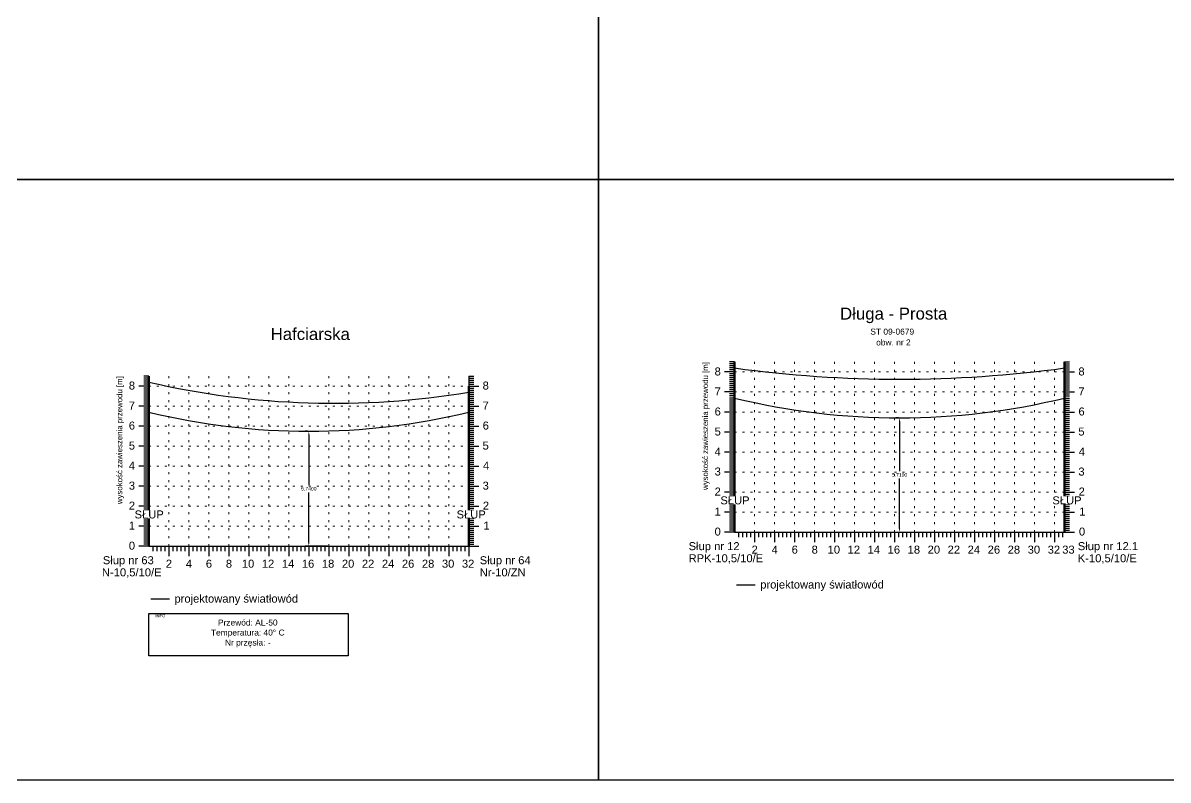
# Model space of a CAD drawing. Header units: metres. Extents: x -155 to 1812, y 681 to 886.
# Drawn here: x 625.8 to 683, y 800.5 to 838.4 of the extents above; entities that cross this region are included whole.
import ezdxf

# ---------------------------------------------------------------- set-up
doc = ezdxf.new("R2010")
doc.units = ezdxf.units.M
doc.header["$MEASUREMENT"] = 0
doc.linetypes.add('ACAD_ISO07W100', pattern=[3, 0, -3])
doc.styles.get("Standard").update_dxf_attribs({"font": 'arial.ttf'})
doc.dimstyles.get("Standard").update_dxf_attribs({"dimtxt": 0.18, "dimasz": 0.18, "dimexe": 0.18, "dimexo": 0.0625, "dimgap": 0.09, "dimtad": 0, "dimtih": 1, "dimtoh": 1, "dimdec": 4, "dimzin": 0, "dimdsep": 46, "dimtxsty": 'Standard', "dimcen": 0.09, "dimadec": 0, "dimazin": 0, "dimtfac": 1, "dimtdec": 4, "dimtofl": 0, "dimtmove": 0, "dimatfit": 3, "dimfxl": 1, "dimtolj": 1, "dimtzin": 0, "dimarcsym": 0})

# ---------------------------------------------------------------- blocks, each defined once
blk = doc.blocks.new('*D342')
at = {"color": 0, "lineweight": -2}
for p, q in [((640.001, 817.949), (639.882, 817.949)), ((640.062, 817.769), (640.062, 815.261)), ((640.062, 812.389), (640.062, 814.897)), ((640.999, 812.209), (639.882, 812.209))]:
    blk.add_line(p, q, dxfattribs=at)
at = {"color": 0}
for points in [[(640.092, 817.769), (640.032, 817.769), (640.062, 817.949)], [(640.032, 812.389), (640.092, 812.389), (640.062, 812.209)]]:
    blk.add_solid(points, dxfattribs=at)
at = {"layer": 'Defpoints', "color": 0}
for p in [(640.062, 817.949), (640.064, 817.949), (641.061, 812.209)]:
    blk.add_point(p, dxfattribs=at)
at = {"color": 0, "lineweight": 25, "insert": (640.062, 815.079), "char_height": 0.18, "attachment_point": 5}
blk.add_mtext('\\A1;5.7400', dxfattribs=at)
blk = doc.blocks.new('*D272')
at = {"color": 0, "lineweight": -2}
for p, q in [((669.53, 818.622), (669.412, 818.622)), ((669.592, 818.442), (669.592, 815.949)), ((669.592, 813.092), (669.592, 815.585)), ((664.005, 812.912), (669.772, 812.912))]:
    blk.add_line(p, q, dxfattribs=at)
at = {"color": 0}
for points in [[(669.622, 818.442), (669.562, 818.442), (669.592, 818.622)], [(669.562, 813.092), (669.622, 813.092), (669.592, 812.912)]]:
    blk.add_solid(points, dxfattribs=at)
at = {"layer": 'Defpoints', "color": 0}
for p in [(669.592, 818.622), (663.942, 812.912), (669.592, 812.912)]:
    blk.add_point(p, dxfattribs=at)
at = {"color": 0, "lineweight": 25, "insert": (669.592, 815.767), "char_height": 0.18, "attachment_point": 5}
blk.add_mtext('\\A1;5.7100', dxfattribs=at)

msp = doc.modelspace()

# ---------------------------------------------------------------- linework, layer by layer
for p, q in [((661.34212, 820.91215), (660.84212, 820.91215)), ((661.34212, 820.91215), (660.84212, 820.91215)), ((661.34212, 821.41215), (661.09212, 821.41215)), ((661.34212, 821.31215), (661.09212, 821.31215)), ((661.34212, 821.21215), (661.09212, 821.21215)), ((661.34212, 821.11215), (661.09212, 821.11215)), ((661.34212, 821.01215), (661.09212, 821.01215)), ((661.34212, 821.41215), (661.34212, 812.91215)), ((677.84212, 821.41215), (677.84212, 812.91215)), ((677.84212, 821.41215), (678.09212, 821.41215)), ((677.84212, 821.31215), (678.09212, 821.31215)), ((677.84212, 821.21215), (678.09212, 821.21215)), ((677.84212, 821.11215), (678.09212, 821.11215)), ((677.84212, 821.01215), (678.09212, 821.01215)), ((677.84212, 820.91215), (678.34212, 820.91215)), ((677.84212, 820.91215), (678.34212, 820.91215)), ((632.06122, 820.70862), (631.81122, 820.70862)), ((632.06122, 820.60862), (631.81122, 820.60862)), ((632.06122, 820.50862), (631.81122, 820.50862)), ((632.06122, 820.40862), (631.81122, 820.40862)), ((632.06122, 820.30862), (631.81122, 820.30862)), ((632.06122, 820.70862), (632.06122, 812.20862)), ((648.06122, 820.70862), (648.06122, 812.20862)), ((648.06122, 820.70862), (648.31122, 820.70862)), ((648.06122, 820.60862), (648.31122, 820.60862)), ((648.06122, 820.50862), (648.31122, 820.50862)), ((648.06122, 820.40862), (648.31122, 820.40862)), ((648.06122, 820.30862), (648.31122, 820.30862)), ((661.34212, 820.81215), (661.09212, 820.81215)), ((661.34212, 820.71215), (661.09212, 820.71215)), ((661.34212, 820.61215), (661.09212, 820.61215)), ((661.34212, 820.51215), (661.09212, 820.51215)), ((661.34212, 820.41215), (661.09212, 820.41215)), ((661.34212, 820.31215), (661.09212, 820.31215)), ((677.84212, 820.81215), (678.09212, 820.81215)), ((677.84212, 820.71215), (678.09212, 820.71215)), ((677.84212, 820.61215), (678.09212, 820.61215)), ((677.84212, 820.51215), (678.09212, 820.51215)), ((677.84212, 820.41215), (678.09212, 820.41215)), ((677.84212, 820.31215), (678.09212, 820.31215)), ((632.06122, 820.20862), (631.56122, 820.20862)), ((632.06122, 820.20862), (631.56122, 820.20862)), ((632.06122, 820.10862), (631.81122, 820.10862)), ((632.06122, 820.00862), (631.81122, 820.00862)), ((632.06122, 819.90862), (631.81122, 819.90862)), ((632.06122, 819.80862), (631.81122, 819.80862)), ((648.06122, 820.20862), (648.56122, 820.20862)), ((648.06122, 820.20862), (648.56122, 820.20862)), ((648.06122, 820.10862), (648.31122, 820.10862)), ((648.06122, 820.00862), (648.31122, 820.00862)), ((648.06122, 819.90862), (648.31122, 819.90862)), ((648.06122, 819.80862), (648.31122, 819.80862)), ((661.34212, 819.91215), (660.84212, 819.91215)), ((661.34212, 819.91215), (660.84212, 819.91215)), ((661.34212, 820.21215), (661.09212, 820.21215)), ((661.34212, 820.11215), (661.09212, 820.11215)), ((661.34212, 820.01215), (661.09212, 820.01215)), ((661.34212, 819.81215), (661.09212, 819.81215)), ((677.84212, 820.21215), (678.09212, 820.21215)), ((677.84212, 820.11215), (678.09212, 820.11215)), ((677.84212, 820.01215), (678.09212, 820.01215)), ((677.84212, 819.91215), (678.34212, 819.91215)), ((677.84212, 819.91215), (678.34212, 819.91215)), ((677.84212, 819.81215), (678.09212, 819.81215)), ((632.06122, 819.20862), (631.56122, 819.20862)), ((632.06122, 819.20862), (631.56122, 819.20862)), ((632.06122, 819.70862), (631.81122, 819.70862)), ((632.06122, 819.60862), (631.81122, 819.60862)), ((632.06122, 819.50862), (631.81122, 819.50862)), ((632.06122, 819.40862), (631.81122, 819.40862)), ((632.06122, 819.30862), (631.81122, 819.30862)), ((648.06122, 819.70862), (648.31122, 819.70862)), ((648.06122, 819.60862), (648.31122, 819.60862)), ((648.06122, 819.50862), (648.31122, 819.50862)), ((648.06122, 819.40862), (648.31122, 819.40862)), ((648.06122, 819.30862), (648.31122, 819.30862)), ((648.06122, 819.20862), (648.56122, 819.20862)), ((648.06122, 819.20862), (648.56122, 819.20862)), ((661.34212, 819.71215), (661.09212, 819.71215)), ((661.34212, 819.61215), (661.09212, 819.61215)), ((661.34212, 819.51215), (661.09212, 819.51215)), ((661.34212, 819.41215), (661.09212, 819.41215)), ((661.34212, 819.31215), (661.09212, 819.31215)), ((661.34212, 819.21215), (661.09212, 819.21215)), ((677.84212, 819.71215), (678.09212, 819.71215)), ((677.84212, 819.61215), (678.09212, 819.61215)), ((677.84212, 819.51215), (678.09212, 819.51215)), ((677.84212, 819.41215), (678.09212, 819.41215)), ((677.84212, 819.31215), (678.09212, 819.31215)), ((677.84212, 819.21215), (678.09212, 819.21215)), ((632.06122, 819.10862), (631.81122, 819.10862)), ((632.06122, 819.00862), (631.81122, 819.00862)), ((632.06122, 818.90862), (631.81122, 818.90862)), ((632.06122, 818.80862), (631.81122, 818.80862)), ((632.06122, 818.70862), (631.81122, 818.70862)), ((632.06122, 818.60862), (631.81122, 818.60862)), ((648.06122, 819.10862), (648.31122, 819.10862)), ((648.06122, 819.00862), (648.31122, 819.00862)), ((648.06122, 818.90862), (648.31122, 818.90862)), ((648.06122, 818.80862), (648.31122, 818.80862)), ((648.06122, 818.70862), (648.31122, 818.70862)), ((648.06122, 818.60862), (648.31122, 818.60862)), ((661.34212, 818.91215), (660.84212, 818.91215)), ((661.34212, 818.91215), (660.84212, 818.91215)), ((661.34212, 819.11215), (661.09212, 819.11215)), ((661.34212, 819.01215), (661.09212, 819.01215)), ((661.34212, 818.81215), (661.09212, 818.81215)), ((661.34212, 818.71215), (661.09212, 818.71215)), ((661.34212, 818.61215), (661.09212, 818.61215)), ((677.84212, 819.11215), (678.09212, 819.11215)), ((677.84212, 819.01215), (678.09212, 819.01215)), ((677.84212, 818.91215), (678.34212, 818.91215)), ((677.84212, 818.91215), (678.34212, 818.91215)), ((677.84212, 818.81215), (678.09212, 818.81215)), ((677.84212, 818.71215), (678.09212, 818.71215)), ((677.84212, 818.61215), (678.09212, 818.61215)), ((632.06122, 818.20862), (631.56122, 818.20862)), ((632.06122, 818.20862), (631.56122, 818.20862)), ((632.06122, 818.50862), (631.81122, 818.50862)), ((632.06122, 818.40862), (631.81122, 818.40862)), ((632.06122, 818.30862), (631.81122, 818.30862)), ((632.06122, 818.10862), (631.81122, 818.10862)), ((648.06122, 818.50862), (648.31122, 818.50862)), ((648.06122, 818.40862), (648.31122, 818.40862)), ((648.06122, 818.30862), (648.31122, 818.30862)), ((648.06122, 818.20862), (648.56122, 818.20862)), ((648.06122, 818.20862), (648.56122, 818.20862)), ((648.06122, 818.10862), (648.31122, 818.10862)), ((661.34212, 818.51215), (661.09212, 818.51215)), ((661.34212, 818.41215), (661.09212, 818.41215)), ((661.34212, 818.31215), (661.09212, 818.31215)), ((661.34212, 818.21215), (661.09212, 818.21215)), ((661.34212, 818.11215), (661.09212, 818.11215)), ((677.84212, 818.51215), (678.09212, 818.51215)), ((677.84212, 818.41215), (678.09212, 818.41215)), ((677.84212, 818.31215), (678.09212, 818.31215)), ((677.84212, 818.21215), (678.09212, 818.21215)), ((677.84212, 818.11215), (678.09212, 818.11215)), ((632.06122, 818.00862), (631.81122, 818.00862)), ((632.06122, 817.90862), (631.81122, 817.90862)), ((632.06122, 817.80862), (631.81122, 817.80862)), ((632.06122, 817.70862), (631.81122, 817.70862)), ((632.06122, 817.60862), (631.81122, 817.60862)), ((632.06122, 817.50862), (631.81122, 817.50862)), ((648.06122, 818.00862), (648.31122, 818.00862)), ((648.06122, 817.90862), (648.31122, 817.90862)), ((648.06122, 817.80862), (648.31122, 817.80862)), ((648.06122, 817.70862), (648.31122, 817.70862)), ((648.06122, 817.60862), (648.31122, 817.60862)), ((648.06122, 817.50862), (648.31122, 817.50862)), ((661.34212, 817.91215), (660.84212, 817.91215)), ((661.34212, 817.91215), (660.84212, 817.91215)), ((661.34212, 818.01215), (661.09212, 818.01215)), ((661.34212, 817.81215), (661.09212, 817.81215)), ((661.34212, 817.71215), (661.09212, 817.71215)), ((661.34212, 817.61215), (661.09212, 817.61215)), ((661.34212, 817.51215), (661.09212, 817.51215)), ((677.84212, 818.01215), (678.09212, 818.01215)), ((677.84212, 817.91215), (678.34212, 817.91215)), ((677.84212, 817.91215), (678.34212, 817.91215)), ((677.84212, 817.81215), (678.09212, 817.81215)), ((677.84212, 817.71215), (678.09212, 817.71215)), ((677.84212, 817.61215), (678.09212, 817.61215)), ((677.84212, 817.51215), (678.09212, 817.51215)), ((632.06122, 817.20862), (631.56122, 817.20862)), ((632.06122, 817.20862), (631.56122, 817.20862)), ((632.06122, 817.40862), (631.81122, 817.40862)), ((632.06122, 817.30862), (631.81122, 817.30862)), ((632.06122, 817.10862), (631.81122, 817.10862)), ((632.06122, 817.00862), (631.81122, 817.00862)), ((632.06122, 816.90862), (631.81122, 816.90862)), ((648.06122, 817.40862), (648.31122, 817.40862)), ((648.06122, 817.30862), (648.31122, 817.30862)), ((648.06122, 817.20862), (648.56122, 817.20862)), ((648.06122, 817.20862), (648.56122, 817.20862)), ((648.06122, 817.10862), (648.31122, 817.10862)), ((648.06122, 817.00862), (648.31122, 817.00862)), ((648.06122, 816.90862), (648.31122, 816.90862)), ((661.34212, 816.91215), (660.84212, 816.91215)), ((661.34212, 816.91215), (660.84212, 816.91215)), ((661.34212, 817.41215), (661.09212, 817.41215)), ((661.34212, 817.31215), (661.09212, 817.31215)), ((661.34212, 817.21215), (661.09212, 817.21215)), ((661.34212, 817.11215), (661.09212, 817.11215)), ((661.34212, 817.01215), (661.09212, 817.01215)), ((677.84212, 817.41215), (678.09212, 817.41215)), ((677.84212, 817.31215), (678.09212, 817.31215)), ((677.84212, 817.21215), (678.09212, 817.21215)), ((677.84212, 817.11215), (678.09212, 817.11215)), ((677.84212, 817.01215), (678.09212, 817.01215)), ((677.84212, 816.91215), (678.34212, 816.91215)), ((677.84212, 816.91215), (678.34212, 816.91215)), ((632.06122, 816.80862), (631.81122, 816.80862)), ((632.06122, 816.70862), (631.81122, 816.70862)), ((632.06122, 816.60862), (631.81122, 816.60862)), ((632.06122, 816.50862), (631.81122, 816.50862)), ((632.06122, 816.40862), (631.81122, 816.40862)), ((632.06122, 816.30862), (631.81122, 816.30862)), ((648.06122, 816.80862), (648.31122, 816.80862)), ((648.06122, 816.70862), (648.31122, 816.70862)), ((648.06122, 816.60862), (648.31122, 816.60862)), ((648.06122, 816.50862), (648.31122, 816.50862)), ((648.06122, 816.40862), (648.31122, 816.40862)), ((648.06122, 816.30862), (648.31122, 816.30862)), ((661.34212, 816.81215), (661.09212, 816.81215)), ((661.34212, 816.71215), (661.09212, 816.71215)), ((661.34212, 816.61215), (661.09212, 816.61215)), ((661.34212, 816.51215), (661.09212, 816.51215)), ((661.34212, 816.41215), (661.09212, 816.41215)), ((661.34212, 816.31215), (661.09212, 816.31215)), ((677.84212, 816.81215), (678.09212, 816.81215)), ((677.84212, 816.71215), (678.09212, 816.71215)), ((677.84212, 816.61215), (678.09212, 816.61215)), ((677.84212, 816.51215), (678.09212, 816.51215)), ((677.84212, 816.41215), (678.09212, 816.41215)), ((677.84212, 816.31215), (678.09212, 816.31215)), ((632.06122, 816.20862), (631.56122, 816.20862)), ((632.06122, 816.20862), (631.56122, 816.20862)), ((632.06122, 816.10862), (631.81122, 816.10862)), ((632.06122, 816.00862), (631.81122, 816.00862)), ((632.06122, 815.90862), (631.81122, 815.90862)), ((632.06122, 815.80862), (631.81122, 815.80862)), ((648.06122, 816.20862), (648.56122, 816.20862)), ((648.06122, 816.20862), (648.56122, 816.20862)), ((648.06122, 816.10862), (648.31122, 816.10862)), ((648.06122, 816.00862), (648.31122, 816.00862)), ((648.06122, 815.90862), (648.31122, 815.90862)), ((648.06122, 815.80862), (648.31122, 815.80862)), ((661.34212, 815.91215), (660.84212, 815.91215)), ((661.34212, 815.91215), (660.84212, 815.91215)), ((661.34212, 816.21215), (661.09212, 816.21215)), ((661.34212, 816.11215), (661.09212, 816.11215)), ((661.34212, 816.01215), (661.09212, 816.01215)), ((661.34212, 815.81215), (661.09212, 815.81215)), ((677.84212, 816.21215), (678.09212, 816.21215)), ((677.84212, 816.11215), (678.09212, 816.11215)), ((677.84212, 816.01215), (678.09212, 816.01215)), ((677.84212, 815.91215), (678.34212, 815.91215)), ((677.84212, 815.91215), (678.34212, 815.91215)), ((677.84212, 815.81215), (678.09212, 815.81215)), ((632.06122, 815.20862), (631.56122, 815.20862)), ((632.06122, 815.20862), (631.56122, 815.20862)), ((632.06122, 815.70862), (631.81122, 815.70862)), ((632.06122, 815.60862), (631.81122, 815.60862)), ((632.06122, 815.50862), (631.81122, 815.50862)), ((632.06122, 815.40862), (631.81122, 815.40862)), ((632.06122, 815.30862), (631.81122, 815.30862)), ((648.06122, 815.70862), (648.31122, 815.70862)), ((648.06122, 815.60862), (648.31122, 815.60862)), ((648.06122, 815.50862), (648.31122, 815.50862)), ((648.06122, 815.40862), (648.31122, 815.40862)), ((648.06122, 815.30862), (648.31122, 815.30862)), ((648.06122, 815.20862), (648.56122, 815.20862)), ((648.06122, 815.20862), (648.56122, 815.20862)), ((661.34212, 815.71215), (661.09212, 815.71215)), ((661.34212, 815.61215), (661.09212, 815.61215)), ((661.34212, 815.51215), (661.09212, 815.51215)), ((661.34212, 815.41215), (661.09212, 815.41215)), ((661.34212, 815.31215), (661.09212, 815.31215)), ((661.34212, 815.21215), (661.09212, 815.21215)), ((677.84212, 815.71215), (678.09212, 815.71215)), ((677.84212, 815.61215), (678.09212, 815.61215)), ((677.84212, 815.51215), (678.09212, 815.51215)), ((677.84212, 815.41215), (678.09212, 815.41215)), ((677.84212, 815.31215), (678.09212, 815.31215)), ((677.84212, 815.21215), (678.09212, 815.21215)), ((632.06122, 815.10862), (631.81122, 815.10862)), ((632.06122, 815.00862), (631.81122, 815.00862)), ((632.06122, 814.90862), (631.81122, 814.90862)), ((632.06122, 814.80862), (631.81122, 814.80862)), ((632.06122, 814.70862), (631.81122, 814.70862)), ((632.06122, 814.60862), (631.81122, 814.60862)), ((648.06122, 815.10862), (648.31122, 815.10862)), ((648.06122, 815.00862), (648.31122, 815.00862)), ((648.06122, 814.90862), (648.31122, 814.90862)), ((648.06122, 814.80862), (648.31122, 814.80862)), ((648.06122, 814.70862), (648.31122, 814.70862)), ((648.06122, 814.60862), (648.31122, 814.60862)), ((661.34212, 814.91215), (660.84212, 814.91215)), ((661.34212, 814.91215), (660.84212, 814.91215)), ((661.34212, 815.11215), (661.09212, 815.11215)), ((661.34212, 815.01215), (661.09212, 815.01215)), ((661.34212, 814.81215), (661.09212, 814.81215)), ((661.34212, 814.71215), (661.09212, 814.71215)), ((661.34212, 814.61215), (661.09212, 814.61215)), ((677.84212, 815.11215), (678.09212, 815.11215)), ((677.84212, 815.01215), (678.09212, 815.01215)), ((677.84212, 814.91215), (678.34212, 814.91215)), ((677.84212, 814.91215), (678.34212, 814.91215)), ((677.84212, 814.81215), (678.09212, 814.81215)), ((677.84212, 814.71215), (678.09212, 814.71215)), ((677.84212, 814.61215), (678.09212, 814.61215)), ((632.06122, 814.20862), (631.56122, 814.20862)), ((632.06122, 814.20862), (631.56122, 814.20862)), ((632.06122, 814.50862), (631.81122, 814.50862)), ((632.06122, 814.40862), (631.81122, 814.40862)), ((632.06122, 814.30862), (631.81122, 814.30862)), ((632.06122, 814.10862), (631.81122, 814.10862)), ((632.06122, 814.00862), (631.81122, 814.00862)), ((648.06122, 814.50862), (648.31122, 814.50862)), ((648.06122, 814.40862), (648.31122, 814.40862)), ((648.06122, 814.30862), (648.31122, 814.30862)), ((648.06122, 814.20862), (648.56122, 814.20862)), ((648.06122, 814.20862), (648.56122, 814.20862)), ((648.06122, 814.10862), (648.31122, 814.10862)), ((648.06122, 814.00862), (648.31122, 814.00862)), ((661.34212, 814.51215), (661.09212, 814.51215)), ((661.34212, 814.41215), (661.09212, 814.41215)), ((661.34212, 814.31215), (661.09212, 814.31215)), ((661.34212, 814.21215), (661.09212, 814.21215)), ((661.34212, 814.11215), (661.09212, 814.11215)), ((661.34212, 814.01215), (661.09212, 814.01215)), ((677.84212, 814.51215), (678.09212, 814.51215)), ((677.84212, 814.41215), (678.09212, 814.41215)), ((677.84212, 814.31215), (678.09212, 814.31215)), ((677.84212, 814.21215), (678.09212, 814.21215)), ((677.84212, 814.11215), (678.09212, 814.11215)), ((677.84212, 814.01215), (678.09212, 814.01215)), ((632.06122, 813.90862), (631.81122, 813.90862)), ((632.06122, 813.80862), (631.81122, 813.80862)), ((632.06122, 813.70862), (631.81122, 813.70862)), ((632.06122, 813.60862), (631.81122, 813.60862)), ((632.06122, 813.50862), (631.81122, 813.50862)), ((648.06122, 813.90862), (648.31122, 813.90862)), ((648.06122, 813.80862), (648.31122, 813.80862)), ((648.06122, 813.70862), (648.31122, 813.70862)), ((648.06122, 813.60862), (648.31122, 813.60862)), ((648.06122, 813.50862), (648.31122, 813.50862)), ((661.34212, 813.91215), (660.84212, 813.91215)), ((661.34212, 813.91215), (660.84212, 813.91215)), ((661.34212, 813.81215), (661.09212, 813.81215)), ((661.34212, 813.71215), (661.09212, 813.71215)), ((661.34212, 813.61215), (661.09212, 813.61215)), ((661.34212, 813.51215), (661.09212, 813.51215)), ((677.84212, 813.91215), (678.34212, 813.91215)), ((677.84212, 813.91215), (678.34212, 813.91215)), ((677.84212, 813.81215), (678.09212, 813.81215)), ((677.84212, 813.71215), (678.09212, 813.71215)), ((677.84212, 813.61215), (678.09212, 813.61215)), ((677.84212, 813.51215), (678.09212, 813.51215)), ((632.06122, 813.20862), (631.56122, 813.20862)), ((632.06122, 813.20862), (631.56122, 813.20862)), ((632.06122, 813.40862), (631.81122, 813.40862)), ((632.06122, 813.30862), (631.81122, 813.30862)), ((632.06122, 813.10862), (631.81122, 813.10862)), ((632.06122, 813.00862), (631.81122, 813.00862)), ((632.06122, 812.90862), (631.81122, 812.90862)), ((648.06122, 813.40862), (648.31122, 813.40862)), ((648.06122, 813.30862), (648.31122, 813.30862)), ((648.06122, 813.20862), (648.56122, 813.20862)), ((648.06122, 813.20862), (648.56122, 813.20862)), ((648.06122, 813.10862), (648.31122, 813.10862)), ((648.06122, 813.00862), (648.31122, 813.00862)), ((648.06122, 812.90862), (648.31122, 812.90862)), ((661.34212, 812.91215), (660.84212, 812.91215)), ((661.34212, 813.41215), (661.09212, 813.41215)), ((661.34212, 813.31215), (661.09212, 813.31215)), ((661.34212, 813.21215), (661.09212, 813.21215)), ((661.34212, 813.11215), (661.09212, 813.11215)), ((661.34212, 813.01215), (661.09212, 813.01215)), ((661.34212, 812.91215), (661.09212, 812.91215)), ((661.34212, 812.91215), (677.84212, 812.91215)), ((661.54212, 812.91215), (661.54212, 812.66215)), ((661.74212, 812.91215), (661.74212, 812.66215)), ((661.94212, 812.91215), (661.94212, 812.66215)), ((662.14212, 812.91215), (662.14212, 812.66215)), ((662.34212, 812.91215), (662.34212, 812.41215)), ((662.54212, 812.91215), (662.54212, 812.66215)), ((662.74212, 812.91215), (662.74212, 812.66215)), ((662.94212, 812.91215), (662.94212, 812.66215)), ((663.14212, 812.91215), (663.14212, 812.66215)), ((663.34212, 812.91215), (663.34212, 812.41215)), ((663.54212, 812.91215), (663.54212, 812.66215)), ((663.74212, 812.91215), (663.74212, 812.66215)), ((663.94212, 812.91215), (663.94212, 812.66215)), ((664.14212, 812.91215), (664.14212, 812.66215)), ((664.34212, 812.91215), (664.34212, 812.41215)), ((664.54212, 812.91215), (664.54212, 812.66215)), ((664.74212, 812.91215), (664.74212, 812.66215)), ((664.94212, 812.91215), (664.94212, 812.66215)), ((665.14212, 812.91215), (665.14212, 812.66215)), ((665.34212, 812.91215), (665.34212, 812.41215)), ((665.54212, 812.91215), (665.54212, 812.66215)), ((665.74212, 812.91215), (665.74212, 812.66215)), ((665.94212, 812.91215), (665.94212, 812.66215)), ((666.14212, 812.91215), (666.14212, 812.66215)), ((666.34212, 812.91215), (666.34212, 812.41215)), ((666.54212, 812.91215), (666.54212, 812.66215)), ((666.74212, 812.91215), (666.74212, 812.66215)), ((666.94212, 812.91215), (666.94212, 812.66215)), ((667.14212, 812.91215), (667.14212, 812.66215)), ((667.34212, 812.91215), (667.34212, 812.41215)), ((667.54212, 812.91215), (667.54212, 812.66215)), ((667.74212, 812.91215), (667.74212, 812.66215)), ((667.94212, 812.91215), (667.94212, 812.66215)), ((668.14212, 812.91215), (668.14212, 812.66215)), ((668.34212, 812.91215), (668.34212, 812.41215)), ((668.54212, 812.91215), (668.54212, 812.66215)), ((668.74212, 812.91215), (668.74212, 812.66215)), ((668.94212, 812.91215), (668.94212, 812.66215)), ((669.14212, 812.91215), (669.14212, 812.66215)), ((669.34212, 812.91215), (669.34212, 812.41215)), ((669.54212, 812.91215), (669.54212, 812.66215)), ((669.74212, 812.91215), (669.74212, 812.66215)), ((669.94212, 812.91215), (669.94212, 812.66215)), ((670.14212, 812.91215), (670.14212, 812.66215)), ((670.34212, 812.91215), (670.34212, 812.41215)), ((670.54212, 812.91215), (670.54212, 812.66215)), ((670.74212, 812.91215), (670.74212, 812.66215)), ((670.94212, 812.91215), (670.94212, 812.66215)), ((671.14212, 812.91215), (671.14212, 812.66215)), ((671.34212, 812.91215), (671.34212, 812.41215)), ((671.54212, 812.91215), (671.54212, 812.66215)), ((671.74212, 812.91215), (671.74212, 812.66215)), ((671.94212, 812.91215), (671.94212, 812.66215)), ((672.14212, 812.91215), (672.14212, 812.66215)), ((672.34212, 812.91215), (672.34212, 812.41215)), ((672.54212, 812.91215), (672.54212, 812.66215)), ((672.74212, 812.91215), (672.74212, 812.66215)), ((672.94212, 812.91215), (672.94212, 812.66215)), ((673.14212, 812.91215), (673.14212, 812.66215)), ((673.34212, 812.91215), (673.34212, 812.41215)), ((673.54212, 812.91215), (673.54212, 812.66215)), ((673.74212, 812.91215), (673.74212, 812.66215)), ((673.94212, 812.91215), (673.94212, 812.66215)), ((674.14212, 812.91215), (674.14212, 812.66215)), ((674.34212, 812.91215), (674.34212, 812.41215)), ((674.54212, 812.91215), (674.54212, 812.66215)), ((674.74212, 812.91215), (674.74212, 812.66215)), ((674.94212, 812.91215), (674.94212, 812.66215)), ((675.14212, 812.91215), (675.14212, 812.66215)), ((675.34212, 812.91215), (675.34212, 812.41215)), ((675.54212, 812.91215), (675.54212, 812.66215)), ((675.74212, 812.91215), (675.74212, 812.66215)), ((675.94212, 812.91215), (675.94212, 812.66215)), ((676.14212, 812.91215), (676.14212, 812.66215)), ((676.34212, 812.91215), (676.34212, 812.41215)), ((676.54212, 812.91215), (676.54212, 812.66215)), ((676.74212, 812.91215), (676.74212, 812.66215)), ((676.94212, 812.91215), (676.94212, 812.66215)), ((677.14212, 812.91215), (677.14212, 812.66215)), ((677.34212, 812.91215), (677.34212, 812.41215)), ((677.54212, 812.91215), (677.54212, 812.66215)), ((677.74212, 812.91215), (677.74212, 812.66215)), ((677.84212, 813.41215), (678.09212, 813.41215)), ((677.84212, 813.31215), (678.09212, 813.31215)), ((677.84212, 813.21215), (678.09212, 813.21215)), ((677.84212, 813.11215), (678.09212, 813.11215)), ((677.84212, 813.01215), (678.09212, 813.01215)), ((677.84212, 812.91215), (678.34212, 812.91215)), ((677.84212, 812.91215), (678.09212, 812.91215)), ((632.06122, 812.80862), (631.81122, 812.80862)), ((632.06122, 812.70862), (631.81122, 812.70862)), ((632.06122, 812.60862), (631.81122, 812.60862)), ((632.06122, 812.50862), (631.81122, 812.50862)), ((632.06122, 812.40862), (631.81122, 812.40862)), ((632.06122, 812.30862), (631.81122, 812.30862)), ((648.06122, 812.80862), (648.31122, 812.80862)), ((648.06122, 812.70862), (648.31122, 812.70862)), ((648.06122, 812.60862), (648.31122, 812.60862)), ((648.06122, 812.50862), (648.31122, 812.50862)), ((648.06122, 812.40862), (648.31122, 812.40862)), ((648.06122, 812.30862), (648.31122, 812.30862)), ((632.06122, 812.20862), (631.56122, 812.20862)), ((632.06122, 812.20862), (631.81122, 812.20862)), ((632.06122, 812.20862), (648.06122, 812.20862)), ((632.26122, 812.20862), (632.26122, 811.95862)), ((632.46122, 812.20862), (632.46122, 811.95862)), ((632.66122, 812.20862), (632.66122, 811.95862)), ((632.86122, 812.20862), (632.86122, 811.95862)), ((633.06122, 812.20862), (633.06122, 811.70862)), ((633.26122, 812.20862), (633.26122, 811.95862)), ((633.46122, 812.20862), (633.46122, 811.95862)), ((633.66122, 812.20862), (633.66122, 811.95862)), ((633.86122, 812.20862), (633.86122, 811.95862)), ((634.06122, 812.20862), (634.06122, 811.70862)), ((634.26122, 812.20862), (634.26122, 811.95862)), ((634.46122, 812.20862), (634.46122, 811.95862)), ((634.66122, 812.20862), (634.66122, 811.95862)), ((634.86122, 812.20862), (634.86122, 811.95862)), ((635.06122, 812.20862), (635.06122, 811.70862)), ((635.26122, 812.20862), (635.26122, 811.95862)), ((635.46122, 812.20862), (635.46122, 811.95862)), ((635.66122, 812.20862), (635.66122, 811.95862)), ((635.86122, 812.20862), (635.86122, 811.95862)), ((636.06122, 812.20862), (636.06122, 811.70862)), ((636.26122, 812.20862), (636.26122, 811.95862)), ((636.46122, 812.20862), (636.46122, 811.95862)), ((636.66122, 812.20862), (636.66122, 811.95862)), ((636.86122, 812.20862), (636.86122, 811.95862)), ((637.06122, 812.20862), (637.06122, 811.70862)), ((637.26122, 812.20862), (637.26122, 811.95862)), ((637.46122, 812.20862), (637.46122, 811.95862)), ((637.66122, 812.20862), (637.66122, 811.95862)), ((637.86122, 812.20862), (637.86122, 811.95862)), ((638.06122, 812.20862), (638.06122, 811.70862)), ((638.26122, 812.20862), (638.26122, 811.95862)), ((638.46122, 812.20862), (638.46122, 811.95862)), ((638.66122, 812.20862), (638.66122, 811.95862)), ((638.86122, 812.20862), (638.86122, 811.95862)), ((639.06122, 812.20862), (639.06122, 811.70862)), ((639.26122, 812.20862), (639.26122, 811.95862)), ((639.46122, 812.20862), (639.46122, 811.95862)), ((639.66122, 812.20862), (639.66122, 811.95862)), ((639.86122, 812.20862), (639.86122, 811.95862)), ((640.06122, 812.20862), (640.06122, 811.70862)), ((640.26122, 812.20862), (640.26122, 811.95862)), ((640.46122, 812.20862), (640.46122, 811.95862)), ((640.66122, 812.20862), (640.66122, 811.95862)), ((640.86122, 812.20862), (640.86122, 811.95862)), ((641.06122, 812.20862), (641.06122, 811.70862)), ((641.26122, 812.20862), (641.26122, 811.95862)), ((641.46122, 812.20862), (641.46122, 811.95862)), ((641.66122, 812.20862), (641.66122, 811.95862)), ((641.86122, 812.20862), (641.86122, 811.95862)), ((642.06122, 812.20862), (642.06122, 811.70862)), ((642.26122, 812.20862), (642.26122, 811.95862)), ((642.46122, 812.20862), (642.46122, 811.95862)), ((642.66122, 812.20862), (642.66122, 811.95862)), ((642.86122, 812.20862), (642.86122, 811.95862)), ((643.06122, 812.20862), (643.06122, 811.70862)), ((643.26122, 812.20862), (643.26122, 811.95862)), ((643.46122, 812.20862), (643.46122, 811.95862)), ((643.66122, 812.20862), (643.66122, 811.95862)), ((643.86122, 812.20862), (643.86122, 811.95862)), ((644.06122, 812.20862), (644.06122, 811.70862)), ((644.26122, 812.20862), (644.26122, 811.95862)), ((644.46122, 812.20862), (644.46122, 811.95862)), ((644.66122, 812.20862), (644.66122, 811.95862)), ((644.86122, 812.20862), (644.86122, 811.95862)), ((645.06122, 812.20862), (645.06122, 811.70862)), ((645.26122, 812.20862), (645.26122, 811.95862)), ((645.46122, 812.20862), (645.46122, 811.95862)), ((645.66122, 812.20862), (645.66122, 811.95862)), ((645.86122, 812.20862), (645.86122, 811.95862)), ((646.06122, 812.20862), (646.06122, 811.70862)), ((646.26122, 812.20862), (646.26122, 811.95862)), ((646.46122, 812.20862), (646.46122, 811.95862)), ((646.66122, 812.20862), (646.66122, 811.95862)), ((646.86122, 812.20862), (646.86122, 811.95862)), ((647.06122, 812.20862), (647.06122, 811.70862)), ((647.26122, 812.20862), (647.26122, 811.95862)), ((647.46122, 812.20862), (647.46122, 811.95862)), ((647.66122, 812.20862), (647.66122, 811.95862)), ((647.86122, 812.20862), (647.86122, 811.95862)), ((647.86122, 812.20862), (647.86122, 811.95862)), ((648.06122, 812.20862), (648.06122, 811.70862)), ((648.06122, 812.20862), (648.56122, 812.20862)), ((648.06122, 812.20862), (648.31122, 812.20862))]:
    msp.add_line(p, q)
at = {"lineweight": 100}
for p, q in [((661.34212, 821.41215), (661.34212, 812.91215)), ((677.84212, 821.41215), (677.84212, 812.91215)), ((632.06122, 820.70862), (632.06122, 812.20862)), ((648.06122, 820.20862), (648.06122, 812.20862))]:
    msp.add_line(p, q, dxfattribs=at)
at = {"linetype": 'ACAD_ISO07W100', "lineweight": 15, "ltscale": 0.1}
for p, q in [((661.34212, 820.91215), (677.84212, 820.91215)), ((662.34212, 812.91215), (662.34212, 821.41215)), ((663.34212, 812.91215), (663.34212, 821.41215)), ((664.34212, 812.91215), (664.34212, 821.41215)), ((665.34212, 812.91215), (665.34212, 821.41215)), ((666.34212, 812.91215), (666.34212, 821.41215)), ((667.34212, 812.91215), (667.34212, 821.41215)), ((668.34212, 812.91215), (668.34212, 821.41215)), ((669.34212, 812.91215), (669.34212, 821.41215)), ((670.34212, 812.91215), (670.34212, 821.41215)), ((671.34212, 812.91215), (671.34212, 821.41215)), ((672.34212, 812.91215), (672.34212, 821.41215)), ((673.34212, 812.91215), (673.34212, 821.41215)), ((674.34212, 812.91215), (674.34212, 821.41215)), ((675.34212, 812.91215), (675.34212, 821.41215)), ((676.34212, 812.91215), (676.34212, 821.41215)), ((677.34212, 812.91215), (677.34212, 821.41215)), ((677.84212, 812.91215), (677.84212, 821.41215)), ((633.06122, 812.20862), (633.06122, 820.70862)), ((634.06122, 812.20862), (634.06122, 820.70862)), ((635.06122, 812.20862), (635.06122, 820.70862)), ((636.06122, 812.20862), (636.06122, 820.70862)), ((637.06122, 812.20862), (637.06122, 820.70862)), ((638.06122, 812.20862), (638.06122, 820.70862)), ((639.06122, 812.20862), (639.06122, 820.70862)), ((641.06122, 812.20862), (641.06122, 820.70862)), ((642.06122, 812.20862), (642.06122, 820.70862)), ((643.06122, 812.20862), (643.06122, 820.70862)), ((644.06122, 812.20862), (644.06122, 820.70862)), ((645.06122, 812.20862), (645.06122, 820.70862)), ((646.06122, 812.20862), (646.06122, 820.70862)), ((647.06122, 812.20862), (647.06122, 820.70862)), ((648.06122, 812.20862), (648.06122, 820.70862)), ((632.06122, 820.20862), (648.06122, 820.20862)), ((661.34212, 819.91215), (677.84212, 819.91215)), ((632.06122, 819.20862), (648.06122, 819.20862)), ((661.34212, 818.91215), (677.84212, 818.91215)), ((632.06122, 818.20862), (648.06122, 818.20862)), ((661.34212, 817.91215), (677.84212, 817.91215)), ((632.06122, 817.20862), (648.06122, 817.20862)), ((661.34212, 816.91215), (677.84212, 816.91215)), ((632.06122, 816.20862), (648.06122, 816.20862)), ((661.34212, 815.91215), (677.84212, 815.91215)), ((632.06122, 815.20862), (648.06122, 815.20862)), ((661.34212, 814.91215), (677.84212, 814.91215)), ((632.06122, 814.20862), (648.06122, 814.20862)), ((661.34212, 813.91215), (677.84212, 813.91215)), ((632.06122, 813.20862), (648.06122, 813.20862)), ((661.34212, 812.91215), (677.84212, 812.91215))]:
    msp.add_line(p, q, dxfattribs=at)
at = {"lineweight": 25}
for p, q in [((677.34212, 812.91215), (677.84212, 812.91215)), ((632.06122, 808.83791), (642.0321, 808.83791)), ((632.06122, 806.73478), (632.06122, 808.83791)), ((642.0321, 808.83791), (642.0321, 806.73478)), ((642.0321, 806.73478), (632.06122, 806.73478))]:
    msp.add_line(p, q, dxfattribs=at)
at = {"color": 3, "lineweight": 25}
for p, q in [((661.44768, 810.28193), (662.37826, 810.28193)), ((632.16677, 809.5784), (633.09736, 809.5784))]:
    msp.add_line(p, q, dxfattribs=at)
at = {"lineweight": 25}
for points in [[(624.54271, 860.52182), (654.54271, 860.52182), (654.54271, 830.52182), (624.54271, 830.52182), (624.54271, 860.52182)], [(654.54271, 860.52182), (684.54271, 860.52182), (684.54271, 830.52182), (654.54271, 830.52182), (654.54271, 860.52182)], [(624.54271, 830.52182), (654.54271, 830.52182), (654.54271, 800.52182), (624.54271, 800.52182), (624.54271, 830.52182)], [(654.54271, 830.52182), (684.54271, 830.52182), (684.54271, 800.52182), (654.54271, 800.52182), (654.54271, 830.52182)]]:
    msp.add_lwpolyline(points, dxfattribs=at)
at = {"lineweight": 30}
for centre, radius, start, end in [((669.59212, 881.60224), 61.05009, 262.2335773, 277.7664227), ((641.31717, 860.3491), 40.99896, 256.952388, 279.467791)]:
    msp.add_arc(centre, radius, start, end, dxfattribs=at)
at = {"color": 3, "lineweight": 30}
for centre, radius, start, end in [((669.59212, 853.49215), 34.87, 256.314453, 283.685547), ((640.06122, 851.77927), 33.83016, 256.321391, 283.678609)]:
    msp.add_arc(centre, radius, start, end, dxfattribs=at)

# ---------------------------------------------------------------- texts
for s, height, p in [('Długa - Prosta', 0.6, (666.61881, 823.53005)), ('Hafciarska', 0.6, (638.15559, 822.51019)), ('ST 09-0679', 0.3, (668.13097, 822.77904)), ('obw. nr 2', 0.3, (668.42234, 822.23793)), ('8', 0.4, (660.34487, 820.73806)), ('8', 0.4, (678.53052, 820.73806)), ('8', 0.4, (631.06396, 820.03453)), ('8', 0.4, (648.74961, 820.03453)), ('7', 0.4, (660.34487, 819.73806)), ('7', 0.4, (678.52751, 819.73806)), ('7', 0.4, (631.06396, 819.03453)), ('7', 0.4, (648.74661, 819.03453)), ('6', 0.4, (660.34487, 818.73806)), ('6', 0.4, (678.53324, 818.73806)), ('6', 0.4, (631.06396, 818.03453)), ('6', 0.4, (648.75234, 818.03453)), ('5', 0.4, (660.34487, 817.73806)), ('5', 0.4, (678.52779, 817.73806)), ('5', 0.4, (631.06396, 817.03453)), ('5', 0.4, (648.74688, 817.03453)), ('4', 0.4, (660.34487, 816.73806)), ('4', 0.4, (678.54852, 816.73806)), ('4', 0.4, (631.06396, 816.03453)), ('4', 0.4, (648.76762, 816.03453)), ('3', 0.4, (660.34487, 815.73806)), ('3', 0.4, (678.53052, 815.73806)), ('3', 0.4, (631.06396, 815.03453)), ('3', 0.4, (648.74961, 815.03453)), ('2', 0.4, (660.34487, 814.73806)), ('2', 0.4, (678.5417, 814.73806)), ('2', 0.4, (631.06396, 814.03453)), ('2', 0.4, (648.7608, 814.03453)), ('1', 0.4, (660.34487, 813.73806)), ('1', 0.4, (678.57035, 813.73806)), ('1', 0.4, (631.06396, 813.03453)), ('1', 0.4, (648.78945, 813.03453)), ('0', 0.4, (660.34487, 812.73806)), ('0', 0.4, (678.55838, 812.73806)), ('0', 0.4, (631.06396, 812.03453)), ('Słup nr 12', 0.4, (659.04688, 812.01023)), ('Słup nr 12.1', 0.4, (678.50007, 812.01023)), ('Słup nr 63', 0.4, (629.76597, 811.3067)), ('Słup nr 64', 0.4, (648.60352, 811.3067)), ('RPK-10,5/10/E', 0.4, (659.04688, 811.40535)), ('2', 0.4, (662.19531, 811.83647)), ('4', 0.4, (663.19531, 811.83647)), ('6', 0.4, (664.19531, 811.83647)), ('8', 0.4, (665.19531, 811.83647)), ('10', 0.4, (665.99531, 811.83647)), ('12', 0.4, (666.99531, 811.83647)), ('14', 0.4, (667.99531, 811.83647)), ('16', 0.4, (668.99531, 811.83647)), ('18', 0.4, (669.99531, 811.83647)), ('20', 0.4, (670.99531, 811.83647)), ('22', 0.4, (671.99531, 811.83647)), ('24', 0.4, (672.99531, 811.83647)), ('26', 0.4, (673.99531, 811.83647)), ('28', 0.4, (674.99531, 811.83647)), ('30', 0.4, (675.99531, 811.83647)), ('32', 0.4, (676.99531, 811.83647)), ('33', 0.4, (677.72248, 811.83647)), ('K-10,5/10/E', 0.4, (678.50007, 811.40535)), ('2', 0.4, (632.91441, 811.13294)), ('4', 0.4, (633.91441, 811.13294)), ('6', 0.4, (634.91441, 811.13294)), ('8', 0.4, (635.91441, 811.13294)), ('10', 0.4, (636.71441, 811.13294)), ('12', 0.4, (637.71441, 811.13294)), ('14', 0.4, (638.71441, 811.13294)), ('16', 0.4, (639.71441, 811.13294)), ('18', 0.4, (640.71441, 811.13294)), ('20', 0.4, (641.71441, 811.13294)), ('22', 0.4, (642.71441, 811.13294)), ('24', 0.4, (643.71441, 811.13294)), ('26', 0.4, (644.71441, 811.13294)), ('28', 0.4, (645.71441, 811.13294)), ('30', 0.4, (646.71441, 811.13294)), ('32', 0.4, (647.71441, 811.13294)), ('N-10,5/10/E', 0.4, (629.72018, 810.70182)), ('Nr-10/ZN', 0.4, (648.60352, 810.70182)), ('projektowany światłowód', 0.4, (662.62702, 810.09217)), ('projektowany światłowód', 0.4, (633.34612, 809.38864))]:
    msp.add_text(s, height=height).set_placement(p)
at = {"lineweight": 25}
msp.add_text('INFO', height=0.15, dxfattribs=at).set_placement((632.38924, 808.65691))
at = {"lineweight": 25, "insert": (637.01036, 807.84796), "char_height": 0.3, "attachment_point": 5}
msp.add_mtext_dynamic_manual_height_columns('\\pxqc;Przewód: AL-50\\PTemperatura: 40%%D C\\PNr przęsła: - ', width=9.8982731, gutter_width=2, heights=[2.4489], dxfattribs=at)

# ---------------------------------------------------------------- dimensions: what is measured, and where the dimension line sits
at = {"lineweight": 25}
dim = msp.add_linear_dim(base=(669.59212, 812.91215), p1=(669.59212, 818.62215), p2=(663.94212, 812.91215), angle=90, dimstyle='Standard', dxfattribs=at)
dim.commit()
dim.dimension.update_dxf_attribs({"geometry": '*D272', "text_midpoint": (669.59212, 815.76715)})
dim = msp.add_linear_dim(base=(640.06239, 817.94862), p1=(641.06122, 812.20862), p2=(640.06356, 817.94862), angle=90, dimstyle='Standard', override={"dimtxsty": 'Standard'}, dxfattribs=at)
dim.commit()
dim.dimension.update_dxf_attribs({"geometry": '*D342', "text_midpoint": (640.06239, 815.07862)})

# ---------------------------------------------------------------- next in the draw order: texts
at = {"lineweight": 18, "char_height": 0.28, "attachment_point": 1, "rotation": 90, "bg_fill": 3, "box_fill_scale": 1, "bg_fill_color": 256, "bg_fill_transparency": 0}
for insert in [(659.73936, 815.01426), (630.45845, 814.31073)]:
    msp.add_mtext_dynamic_manual_height_columns('wysokość zawieszenia przewodu [m]', width=9.2804774, gutter_width=2, heights=[-0.36385], dxfattribs=dict(at, insert=insert))
at = {"lineweight": 18, "char_height": 0.4, "attachment_point": 1, "bg_fill": 3, "box_fill_scale": 1, "bg_fill_color": 256, "bg_fill_transparency": 0}
for insert in [(660.63402, 814.69835), (677.22891, 814.69835), (631.35312, 813.99482), (647.448, 813.99482)]:
    msp.add_mtext_dynamic_manual_height_columns('SŁUP', width=1.5368437, gutter_width=2, heights=[-0.41364], dxfattribs=dict(at, insert=insert))

doc.saveas('drawing.dxf')
